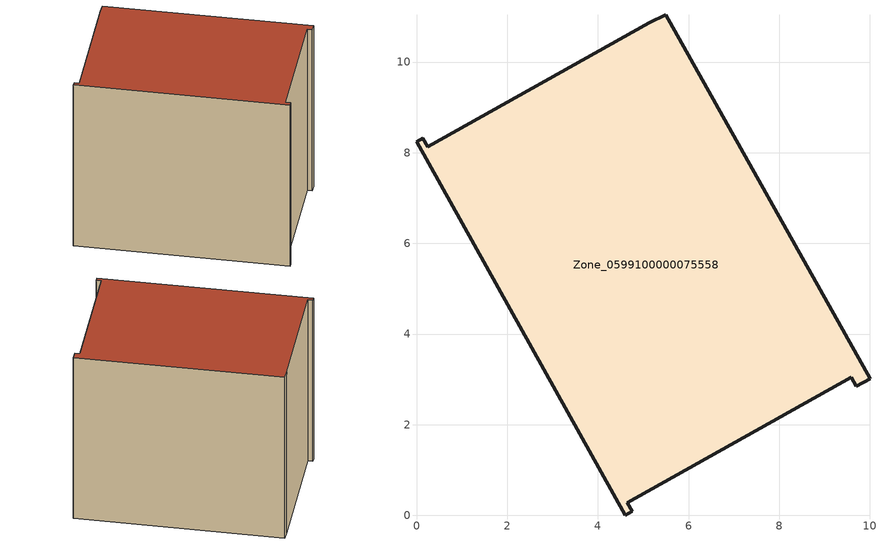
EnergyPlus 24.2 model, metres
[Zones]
Zone_0599100000075558
 floor ground (C_G): 5.13,10.87 5.5,11.05 10,3.02 9.7,2.85 9.59,3.05 4.65,0.28 4.76,0.09 4.6,0 0,8.24 0.14,8.32 0.25,8.13 z0
 wall outside (C_F): 4.6,0 4.76,0.09 4.65,0.28 9.59,3.05 9.7,2.85 10,3.02 5.5,11.05 5.13,10.87 0.25,8.13 0.14,8.32 0,8.24 4.6,0 z0:8.35
 roof outside (C_R): 5.13,10.87 0.25,8.13 0.14,8.32 0,8.24 4.6,0 4.76,0.09 4.65,0.28 9.59,3.05 9.7,2.85 10,3.02 5.5,11.05 z8.35
[BUILDING]
Pand.0599100000075558: North Axis=0; Terrain=City; Loads Convergence Tolerance Value=0.04; Temperature Convergence Tolerance Value=0.4; Solar Distribution=FullExterior; Maximum Number of Warmup Days=25; Minimum Number of Warmup Days=1
[Site:Location]
Rotterdam.The.Hague.AP_ZH_NLD Design_Conditions: Latitude=51.96; Longitude=4.45; Time Zone=1; Elevation=-4.5
[SITE:GROUNDTEMPERATURE:BUILDINGSURFACE]
18, 18, 18, 18, 18, 18, 18, 18, 18, 18, 18, 18
[MATERIAL] Thermal Absorptance=0.9; Solar Absorptance=0.7; Visible Absorptance=0.7
Name | Roughness | Thickness | Conductivity | Density | Specific Heat
G.TI.1965-1974 | MediumSmooth | 0.15 | 0.882353 | 540 | 1210
F.TI.1965-1974 | Rough | 0.3 | 0.697674 | 1920 | 840
R.TI.1965-1974 | MediumRough | 0.2 | 0.232558 | 1500 | 1000
[CONSTRUCTION]
C_G: G.TI.1965-1974
C_F: F.TI.1965-1974
C_R: R.TI.1965-1974
[ZONE]
Zone_0599100000075558: Type=1; Multiplier=1; Ceiling Height=Autocalculate; Volume=Autocalculate; Floor Area=autocalculate; Part of Total Floor Area=Yes
[ZONEINFILTRATION:DESIGNFLOWRATE]
Infil_Zone_0599100000075558: Zone or ZoneList or Space or SpaceList=Zone_0599100000075558; Schedule=AlwaysOn; Design Flow Rate Calculation Method=Flow/Area; Flow Rate per Floor Area=0.003; Constant Term Coefficient=1; Temperature Term Coefficient=0; Velocity Term Coefficient=0; Velocity Squared Term Coefficient=0
[HVACTEMPLATE:ZONE:IDEALLOADSAIRSYSTEM]
Zone_0599100000075558: Maximum Heating Supply Air Temperature=50; Minimum Cooling Supply Air Temperature=13; Maximum Heating Supply Air Humidity Ratio=0.0156; Minimum Cooling Supply Air Humidity Ratio=0.0077; Heating Limit=NoLimit; Cooling Limit=NoLimit; Dehumidification Control Type=ConstantSensibleHeatRatio; Cooling Sensible Heat Ratio=0.7; Dehumidification Setpoint=60; Humidification Control Type=None; Humidification Setpoint=30; Outdoor Air Method=None; Outdoor Air Flow Rate per Person=0.00944; Outdoor Air Flow Rate per Zone Floor Area=0; Outdoor Air Flow Rate per Zone=0; Demand Controlled Ventilation Type=None; Outdoor Air Economizer Type=NoEconomizer; Heat Recovery Type=None; Sensible Heat Recovery Effectiveness=0.7; Latent Heat Recovery Effectiveness=0.65
[ZONECONTROL:THERMOSTAT]
ThermostatControl_Zone_0599100000075558: Zone or ZoneList=Zone_0599100000075558; Control Type Schedule=DualSetpointControlType; Control 1=Thermostat_Zone_0599100000075558; Temperature Difference Between Cutout And Setpoint=0
[THERMOSTATSETPOINT:DUALSETPOINT]
Thermostat_Zone_0599100000075558: Heating Setpoint Temperature Schedule=HeatingSetpoint_Zone_0599100000075558; Cooling Setpoint Temperature Schedule=CoolingSetpoint_Zone_0599100000075558
[SCHEDULE:COMPACT]
HeatingSetpoint_Zone_0599100000075558: Through: 12/31, For: AllDays, Until: 24:00, 21
CoolingSetpoint_Zone_0599100000075558: Through: 12/31, For: AllDays, Until: 24:00, 24
DualSetpointControlType: Through: 12/31, For: AllDays, Until: 24:00, 4
AlwaysOn: Through: 12/31, For: AllDays, Until: 24:00, 1
